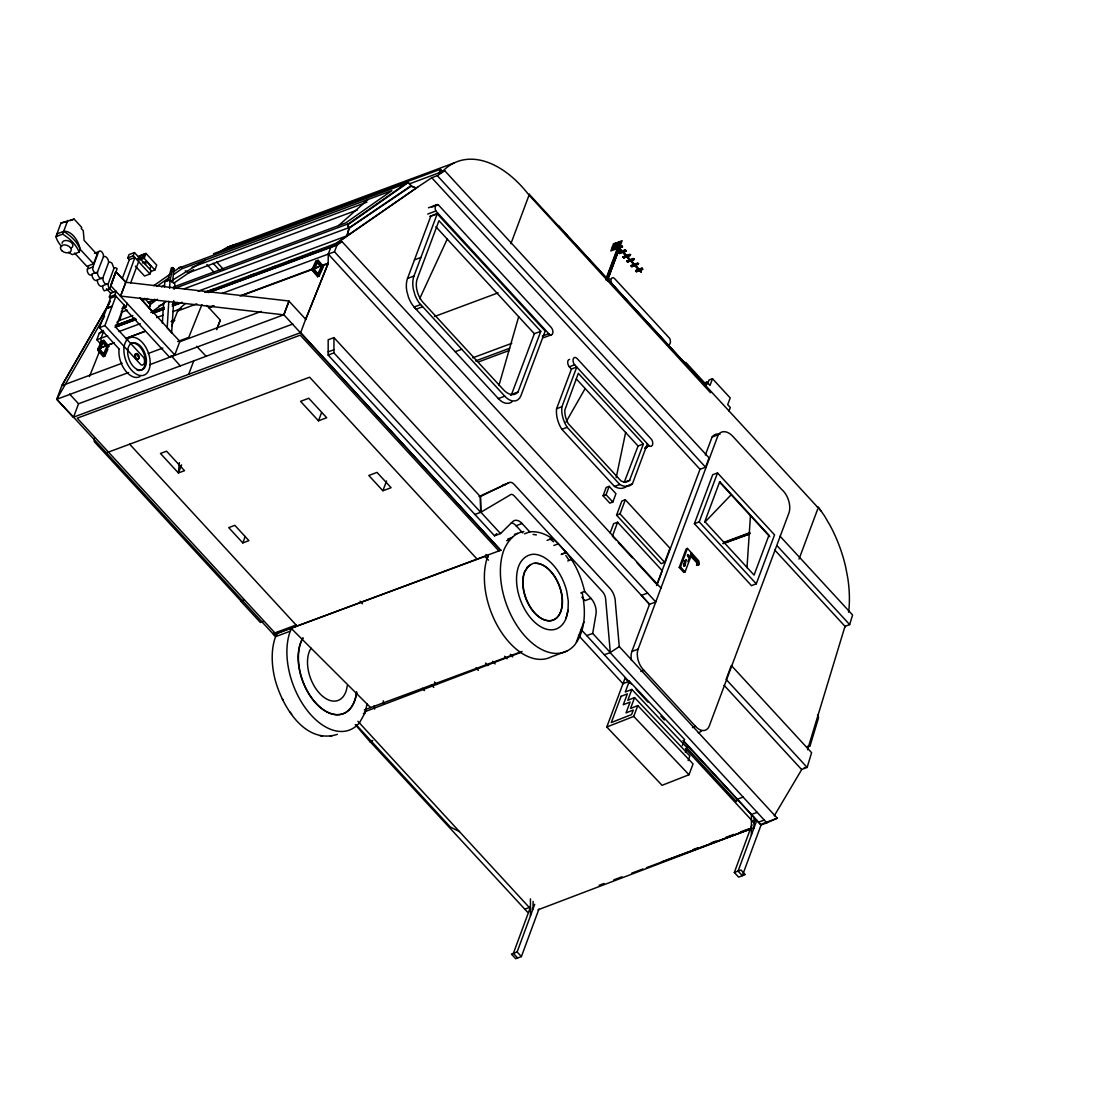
<?xml version="1.0" encoding="UTF-8"?>
<svg xmlns="http://www.w3.org/2000/svg" width="1118" height="1118" viewBox="0 0 1118 1118"><rect width="100%" height="100%" fill="white"/><g stroke="black" fill="none" stroke-linecap="round" stroke-linejoin="round"><path stroke-width="1.5" d="M94.233 438.228L94.233 441.624L240.971 601.023M558.189 543.641C550.783 536.305 540.357 530.715 529.764 531.875L522.064 523.504A12.591 7.491 69.6 0 0 512.994 521.351L500.515 533.566L494.547 535.801L328.161 355.063L328.175 339.76L333.961 337.608L480.321 496.616L480.684 512.31L333.933 352.911L333.961 337.608M660.948 588.068L342.052 241.67L332.563 245.205L335.833 243.99L330.774 247.385L328.273 254.107L328.161 263.638L305.563 319.51M530.449 915.88L530.449 898.858M751.394 835.006L751.394 814.505L757.179 812.353M533.02 908.906L533.104 901.374M753.979 828.019L754.091 817.468M568.028 610.428L568.307 601.232L566.756 591.338A39.843 23.702 69.6 0 0 532.825 554.276C526.257 554.905 521.254 559.727 518.864 565.652A39.437 23.464 69.6 0 0 531.693 619.176A39.437 23.464 69.6 0 0 566.071 618.352L568.056 610.414L566.071 618.352M523.825 531.595C514.294 532.825 507.949 541.098 504.19 549.245A63.978 38.068 69.6 0 0 520.108 630.133A63.978 38.068 69.6 0 0 574.89 644.709C585.986 629.755 585.762 609.883 582.101 592.4M162.376 323.2L163.563 303.202M164.542 286.879L164.849 281.806L170.076 279.863L174.813 283.79L174.492 288.863M123.022 306.653L169.321 356.935L174.799 354.909L179.858 341.353L167.197 327.923L168.79 301.259M169.573 288.332L170.076 279.863M171.641 332.787L173.723 300.686M746.978 567.748L750.457 515.719M179.383 462.656L178.391 472.956L184.512 470.678L166.568 451.197L160.461 453.475L178.391 472.956L181.577 464.878M172.591 281.68L173.989 268.613M305.633 319.566L328.161 263.121L239.937 295.949M696.961 562.969L690.309 555.758L692.461 555.325L691.148 553.242L691.12 555.129L697.953 562.592L696.961 562.969L696.696 565.261L698.582 565.093L699.057 563.807A4.095 2.432 69.6 0 0 698.652 560.747L687.416 548.421L686.173 548.882L679.241 567.427L683.825 572.402L685.068 571.941L692 553.41M697.953 562.592L697.506 564.492L698.582 565.093M848.534 612.175L848.953 609.142A99.614 59.268 69.6 0 0 847.793 578.146L845.739 567.343A99.614 59.268 69.6 0 0 830.059 525.446L824.511 515.957L818.432 507.139L818.18 507.824L817.412 507.027M305.759 319.706L305.941 318.546M169.964 281.261L172.759 267.593L173.793 268.921M616.2 477.61L625.633 432.484M689.037 556.345C687.682 558.916 686.382 552.697 688.716 555.073M291.84 628.358L290.275 631.181A62.105 36.95 69.6 0 0 306.695 709.748A62.105 36.95 69.6 0 0 359.703 722.452L364.985 712.935L367.179 703.669M684.915 561.725L683.769 566.309L684.761 565.932C688.045 553.759 685.124 563.137 684.034 560.565M116.957 322.291L119.738 320.377L122.086 311.908L127.382 310.119M346.859 235.856L349.207 227.373A1.943 1.16 69.6 0 1 348.103 226.227L347.88 225.64A1.943 1.16 69.6 0 1 348.634 223.684L406.016 183.52A4.654 2.767 69.6 0 1 411.019 185.742L416.231 188.062L431.744 177.734L437.306 175.666L444.726 170.733L709.064 457.863L705.57 467.212L437.306 175.666M346.957 236.317L349.305 227.834A1.943 1.16 69.6 0 0 350.283 227.401L411.103 186.217L416.12 188.173L330.746 247.483L336.965 245.177L342.052 241.67M498.935 385.417L518.682 316.687M99.432 327.644L110.43 298.185L115.909 296.144L104.91 325.604L99.432 327.644L119.193 349.109M167.714 280.702L171.445 267.957L172.759 267.593M801.578 769.491L807.14 767.423L811.598 752.693L731.326 665.49L726.127 679.395L807.14 767.423M807.559 749.759L844.998 626.332L849.666 624.599L852.587 614.984L780.015 536.165M807.112 746.768L810.103 745.664L818.334 718.511A3.172 1.887 69.6 0 0 817.565 714.807M109.732 288.793L117.11 268.753A4.067 2.418 69.6 0 0 113.966 268.39L108.264 283.623A4.025 2.404 69.6 0 0 109.732 288.793L104.267 290.834A4.025 2.404 69.6 0 1 102.8 285.649A4.584 2.725 69.6 0 1 99.181 285.202A4.584 2.725 69.6 0 1 97.42 279.807A4.584 2.725 69.6 0 1 94.122 279.668A4.584 2.725 69.6 0 1 91.997 274.86M442.602 171.361L442.602 171.361A105.413 62.72 69.6 0 1 529.052 195.147L710.531 392.711M530.407 907.243L513.372 953.375L517.634 957.986M538.904 909.158L521.393 956.589L515.691 958.713L511.415 954.101L517.117 951.977L534.711 904.322M734.33 872.487L740.968 870.014L745.245 874.625L738.593 877.099L734.33 872.487L751.911 824.832M607.34 280.716L619.582 248.084L618.981 247.26L615.193 248.685L615.99 249.552L615.375 248.224L618.352 247.12L606.04 279.598M61.686 246.561A30.102 19.942 20.5 0 1 55.9 236.653L61.015 222.985L74.123 219.128L81.698 227.345L81.265 228.505L83.249 230.671L84.102 240.398L97.056 254.471L93.549 263.834L86.827 266.336L74.585 253.045M55.9 236.653L62.622 234.151L67.737 220.484M68.422 252.263A30.102 19.942 20.5 0 0 72.432 254.624L79.154 252.123L80.203 249.342A36.88 24.442 20.5 0 0 63.656 231.37L56.934 233.872A30.102 19.942 20.5 0 0 57.493 235.563M91.704 274.567A3.801 2.264 69.6 0 1 88.462 273.798A3.801 2.264 69.6 0 1 87.456 268.991L88.588 265.944M97.504 271.926A3.801 2.264 69.6 0 1 94.219 272.107A3.801 2.264 69.6 0 1 92.934 266.95L98.622 251.718A4.025 2.404 69.6 0 1 101.878 251.997A4.025 2.404 69.6 0 1 103.401 256.916L97.504 271.926A4.584 2.725 69.6 0 0 99.278 277.32A4.584 2.725 69.6 0 0 102.884 277.781A4.584 2.725 69.6 0 0 104.659 283.161A4.584 2.725 69.6 0 0 108.264 283.623L102.8 285.649M56.766 399.238L61.839 385.64L110.486 301.105M103.401 256.916A4.584 2.725 69.6 0 1 106.769 257.643A4.584 2.725 69.6 0 1 108.586 262.548L102.884 277.781L97.42 279.807M109.326 296.983L110.71 293.279L116.188 291.239L114.791 294.942L109.326 296.983L110.43 298.185M101.542 344.875L96.833 339.746L99.306 333.122L103.122 330.495M122.421 278.186L129.367 259.586L127.773 257.853L128.989 254.611L134.467 252.57L151.196 270.752L149.98 273.994L144.515 276.034L135.432 266.168M103.569 331.445L101.053 338.167L101.039 347.642L89.468 376.514M127.773 257.853L133.252 255.812L134.467 252.57M292.762 324.038L78.54 403.78L73.439 417.419L56.739 399.28L104.533 316.24M149.882 364.622L283.86 314.745L289.045 301.022L125.817 282.253L120.562 296.074L125.817 282.253L115.797 271.73L110.626 285.565L174.799 354.909M130.596 283.147L138.632 261.668M124.21 305.172L115.895 327.406L143.817 357.746A5.925 3.522 69.6 0 1 144.264 363.294A5.925 3.522 69.6 0 1 141.12 364.943L104.91 325.604M137.5 258.565L143.481 256.343L144.25 254.261L145.256 255.337M121.848 308.596L125.957 307.059L127.34 303.355M139.666 259.977L144.138 258.3L145.969 253.437L156.73 265.12L154.899 269.997L150.427 271.66M145.382 264.435L146.514 261.416L150.902 266.182L149.77 269.186M149.099 307.799L150.315 304.571L144.515 298.268M177.552 311.349L177.706 310.93A19.677 8.944 -42.6 0 1 184.973 304.012M188.69 374.348L193.694 360.96M216.724 329.67L220.302 320.097L206.816 305.452M128.64 372.532L56.739 399.28L73.536 417.154L300.658 332.633L500.836 550.447L283.86 314.745L288.961 301.105L305.661 319.245L300.56 332.885M222.021 293.419L334.492 251.802L336.965 245.177M242.802 542.915L248.909 540.637L234.822 525.334L228.715 527.612L242.802 542.915L245.191 536.486M318.49 420.815L326.708 417.755L308.778 398.274L300.56 401.334L318.49 420.815L321.495 412.78M439.164 172.801L440.492 169.237L442.532 171.459M440.953 173.066L441.834 170.705M422.52 306.821L416.078 309.211L412.556 305.06A21.843 12.997 69.6 0 1 408.475 297.206L406.882 291.463A21.843 12.997 69.6 0 1 407.525 278.452L430.793 216.207L437.236 213.817L545.179 331.068L521.072 395.325A18.824 11.208 69.6 0 1 515.719 400.789L512.715 400.957A18.824 11.208 69.6 0 1 504.777 396.177L418.998 302.657A21.843 12.997 69.6 0 1 414.918 294.803L413.325 289.059A21.843 12.997 69.6 0 1 413.967 276.048L437.236 213.817M382.887 490.76L391.104 487.714L377.018 472.411L368.8 475.471L382.887 490.76L386.549 481.006M510.87 243.766L529.401 194.197M557.91 226.507L558.273 225.543L821.059 510.94M612.315 247.022L610.833 250.963L619.512 247.693L622.139 240.733L613.475 244.017L612.315 247.022L613.447 246.603M627.086 485.855A24.037 14.296 69.6 0 1 614.481 486.442L561.865 429.298A20.879 12.424 69.6 0 1 556.596 408.713L571.438 369.038L576.748 367.067L561.921 406.728A20.879 12.424 69.6 0 0 567.189 427.328L619.791 484.471A24.037 14.296 69.6 0 0 632.397 483.87L647.392 443.79M603.063 495.805L606.18 487.462L609.17 486.344L615.948 493.709L612.832 502.052L609.841 503.156L603.063 495.805L606.054 494.687L609.17 486.344M624.193 482.473L638.057 445.984L643.381 444L578.327 373.342L564.814 410.124A16.239 9.657 69.6 0 0 568.293 423.68L620.951 480.894A19.397 11.543 69.6 0 0 629.518 480.488L643.381 444M616.563 515.174L621.846 501.032L625.325 499.746L669.962 548.225L664.679 562.368L661.185 563.654L616.563 515.174L620.043 513.875L625.325 499.746M610.149 532.979L613.614 523.713L617.597 522.232L662.233 570.711L657.035 584.616L637.064 562.927M617.597 522.232L612.398 536.137L615.92 539.966M576.343 642.221L583.945 621.887M586.726 635.625L592.694 633.403L595.824 615.124A13.15 7.826 69.6 0 0 591.003 598.396L584.658 591.506C581.374 577.391 575.49 563.57 566.211 552.334L561.739 553.997M728.992 410.977L730.306 407.497L727.692 404.66L730.208 397.952L712.515 378.722L710 385.444L706.925 382.09L705.542 385.78L529.331 194.378M707.512 384.047L709.022 380.022L712.515 378.722M631.446 660.417A15.093 8.986 69.6 0 1 631.894 651.473L649.53 604.293L655.763 601.959L334.492 251.802M656.545 585.539L700.008 469.281L706.227 466.961M705.36 454.984L712.068 437.04L718.287 434.72A18.475 10.984 69.6 0 1 732.905 436.453L781.72 489.488A16.295 9.685 69.6 0 1 788.875 513.12L709.147 726.323A16.029 9.531 69.6 0 1 695.55 726.407L692.447 727.566M688.129 760.575L689.862 755.936L634.591 697.604L630.552 708.435L637.777 705.584L693.048 763.915L689.009 774.746L662.066 785.325L606.794 726.993L625.06 678.137L629.7 683.154M695.55 726.407L643.954 670.353A15.093 8.986 69.6 0 1 638.112 649.153L718.287 434.72M621.091 696.332L611.294 722.535L631.572 714.57L633.277 710.042L626.038 712.879L630.091 702.062L623.299 704.731L627.352 693.873L620.783 696.458M682.287 745.706L684.593 739.543L629.322 681.211L625.283 692L631.866 689.429L687.137 747.746L685.39 752.4M631.866 689.429L627.799 700.273L634.591 697.604M694.404 523.671L712.711 474.717L717.518 472.928L774.564 534.879L756.271 583.834L751.45 585.636L694.404 523.671L699.225 521.882L717.518 472.928M679.241 567.427L680.485 566.966L687.416 548.421M687.863 561.585L689.596 556.96M606.794 726.993L633.738 716.414L637.777 705.584M799.021 559.084L817.621 509.305M510.66 395.311A18.866 11.222 69.6 0 0 511.569 394.388L534.348 333.709L540.791 331.305L438.969 220.693L417.252 278.773A17.553 10.439 69.6 0 0 423.233 302.587L503.463 389.735A18.866 11.222 69.6 0 0 518.011 391.985L540.791 331.305M617.066 245.205C615.669 246.156 618.45 244.465 618.701 246.994L606.962 278.298M605.69 279.724L617.877 247.26M606.836 279.738L619.023 247.274M607.815 277.739L618.17 250.139M607.465 279.36L618.366 250.069M618.701 246.994L621.776 245.848L622.572 246.715L619.148 247.986M607.815 279.234L619.498 247.861L622.181 251.424L619.526 248.252M618.827 252.64L621.985 251.061L618.827 252.64L619.624 253.506L622.782 251.927L626.29 255.882C639.161 251.075 618.058 261.332 630.245 255.183M616.815 245.317L618.534 247.455L621.776 245.848M619.624 253.506L622.782 251.927M626.136 250.712C617.807 252.92 628.791 252.472 625.339 249.845L622.363 250.963M622.181 251.424L625.339 249.845M622.95 257.112L626.108 255.547L622.95 257.112L623.746 257.978L626.905 256.413L630.105 260.019C642.515 255.617 622.628 264.924 634.144 259.278M623.746 257.978L626.905 256.413M626.29 255.882L629.448 254.317M626.737 261.221L629.895 259.656L626.737 261.221L627.533 262.087L630.692 260.522L634.353 264.645C646.763 260.242 626.891 269.55 638.392 263.904M627.533 262.087L630.692 260.522M630.105 260.019L633.347 258.426M631.013 265.874L634.172 264.295L631.013 265.874L631.81 266.741L634.968 265.162L638.979 269.662C643.493 266.07 643.647 270.891 639.943 270.067C644.094 275.377 636.268 267.258 641.229 272.121M631.81 266.741L634.968 265.162M634.353 264.645L637.595 263.037M635.597 270.849L638.755 269.27L635.597 270.849L636.394 271.716L639.37 270.598M636.394 271.716L639.552 270.137M638.979 269.662L642.221 268.054M171.725 325.883L177.72 310.944L196.796 303.844M201.911 304.599L188.76 337.384L177.622 341.535M205.894 356.027L196.67 346.273M216.892 328.594L220.12 320.517M107.873 349.333L104.757 356.181L103.275 356.74L98.049 350.521A2.655 1.579 69.6 0 1 98.118 348.592L101.375 341.409A3.424 2.04 69.6 0 1 102.395 340.934M104.757 356.181L99.53 349.962A2.655 1.579 69.6 0 1 99.614 348.047L102.87 340.85A3.424 2.04 69.6 0 1 103.876 340.375L109.103 346.594M103.848 341.423A2.376 1.411 69.6 0 0 103.457 341.661L100.229 348.76A1.593 0.95 69.6 0 0 100.117 349.599L104.463 354.755L102.968 355.314M103.583 353.945L106.685 347.111L108.488 345.853M104.463 354.755L108.18 346.552L103.862 341.409M315.723 261.374L318.225 260.34L323.451 266.559L319.105 276.146L317.61 276.705L312.383 270.486A2.655 1.579 69.6 0 1 312.453 268.572L315.723 261.374A3.424 2.04 69.6 0 1 316.729 260.899M315.653 263.61L313.082 269.284L314.577 268.739L317.791 261.64A2.376 1.411 69.6 0 1 318.183 261.388M319.105 276.146L313.878 269.927A2.655 1.579 69.6 0 1 313.948 268.013L317.205 260.815A3.424 2.04 69.6 0 1 318.225 260.34M317.931 273.91L321.02 267.076L322.515 266.517L318.197 261.388L316.296 262.185A2.376 1.411 69.6 0 1 316.687 261.947L321.02 267.076M317.61 276.705L320.097 271.227M322.515 266.517L318.798 274.721L314.438 269.536A1.593 0.95 69.6 0 1 314.577 268.739M419.683 298.702L447.228 239.07M277.949 632.397L275.587 636.645A62.105 36.95 69.6 0 0 275.042 679.367C282.113 706.045 304.711 744.7 337.356 734.358M565.987 422.101L585.161 388.533M108.893 304.138L61.839 385.64L122.114 363.21M528.045 566.742L524.524 571.927A30.018 17.86 69.6 0 0 541.769 618.785A30.018 17.86 69.6 0 0 560.984 591.548L561.236 591.464A30.396 18.084 69.6 0 0 535.326 563.234C533.048 561.627 521.547 572.011 530.743 564.506M774.243 815.86L801.676 769.603L724.087 685.292M283.79 314.843L120.646 296.088M704.815 522.232L731.158 494.757M494.547 535.801L496.811 533.579M338.558 225.598L368.032 199.493M336.141 243.361L205.153 292.133M149.183 303.313L154.563 299.219M157.345 299.219L150.609 304.334L149.267 307.911M616.759 245.778L618.184 247.581M684.761 565.932L683.643 564.716L685.152 560.677L684.16 561.054M139.764 297.863L152.272 311.573L166.121 301.581M153.711 285.691L170.495 273.924M173.304 271.967L178.894 268.054L406.016 183.52M156.59 286.446L169.181 277.627M173.374 274.693L181.773 268.823L391.929 190.605L345.755 222.915L173.57 287.005M102.577 342.22L104.379 340.976M173.542 283.329L191.919 270.668M417.769 187.041L330.97 246.938L208.255 292.595M411.019 185.742L349.948 227.261L184.177 288.793M189.277 272.526L193.582 269.662M619.47 646.497L610.121 652.619L766.836 822.848L777.29 818.208L619.274 646.581L615.375 602.742A13.668 8.133 69.6 0 0 609.967 588.431L514.126 484.318A7.798 4.64 69.6 0 0 508.802 482.766L479.021 496.588M161.495 286.921L164.416 285.132M171.711 280.66L205.251 260.089M327.895 263.792L323.354 265.399M480.321 496.616L508.802 482.766M332.074 735.798L330.257 736.301M629.322 681.211L622.978 683.713L578.467 635.359M372.713 740.535L370.044 741.569L527.416 912.022M524.803 909.2L530.156 907.145M364.552 711.831L520.848 652.395M538.01 909.814L752.428 828.284L646.442 867.694M70.085 220.623L74.123 219.128M94.513 253.255L98.622 251.718M87.456 268.991L92.934 266.95M129.367 259.586L134.845 257.545L125.943 282.393L115.797 271.73L110.934 285.537M139.988 255.659L145.969 253.437M138.283 256.483L144.25 254.261M92.039 273.966L96.148 272.443M138.506 259.656L144.474 257.433L143.481 256.343M142.405 262.94L146.514 261.416M227.471 247.274L454.411 162.809M213.552 253.702L440.492 169.237M409.775 183.729L444.726 170.733M192.058 267.23L366.9 202.162M357.453 209.946L189.11 272.596L185.197 270.863M106.615 308.386L112.093 306.346L106.531 308.652M144.026 299.806L147.66 298.492M173.444 288.849L348.634 223.684M148.233 302.167L153.529 300.393M119.738 320.377L132.818 315.514M158.952 305.787L163.857 303.956M198.166 291.197L347.265 235.702M428.432 207.808L436.565 204.776M431.716 207.137L438.228 204.72L551.146 327.378A4.5 2.683 69.6 0 1 552.669 333.485A4.5 2.683 69.6 0 1 548.784 333.695L542.272 336.113M134.803 318.309L115.168 325.618L134.775 318.364M151.154 312.215L164.248 307.352M172.438 304.306L177.343 302.475M231.44 282.84L236.457 280.911M249.384 276.16L254.359 274.245M270.584 268.264L275.517 266.363M288.528 261.584L296.689 258.551M99.306 333.122L103.527 331.543M136.256 319.371L114.986 327.281L136.228 319.441M152.621 313.292L164.08 309.029M182.08 302.335L172.256 305.983L182.01 302.489M427.733 214.055L435.866 211.036L548.784 333.695M96.833 339.746L107.594 335.749M429.857 216.361L437.99 213.342M101.375 341.409L103.876 340.375M103.443 341.661L101.962 342.22A2.376 1.411 69.6 0 1 102.353 341.968L106.685 347.111L108.18 346.552M312.453 268.572L313.948 268.013M98.118 348.592L99.614 348.047M145.158 331.221L125.551 338.53L145.186 331.319M171.306 321.495L174.576 320.279M208.884 307.506L213.79 305.689M312.97 270.137L314.465 269.578M312.383 270.486L313.878 269.927M98.049 350.521L99.53 349.962M148.163 353.498L162.823 348.047M179.705 341.773L261.235 311.419M414.471 259.851L420.913 257.447M407.525 278.452L413.967 276.048M420.494 304.627L414.051 307.017L498.335 398.567A18.824 11.208 69.6 0 0 506.272 403.346L509.277 403.193A18.824 11.208 69.6 0 0 511.876 401.823M613.475 244.017L615.557 243.221M328.161 351.877L333.947 349.738M328.161 355.063L333.933 352.911M434.441 316.548L498.055 292.874M106.406 452.86L309.644 377.213L477.051 559.07M455.194 351.695L461.636 349.305M472.732 357.844L511.778 343.31M475.583 360.932L509.738 348.215M478.518 361.911L509.431 350.409M543.586 337.692L551.719 334.673M569.621 359.437A4.5 2.683 69.6 0 0 567.706 362.106A4.5 2.683 69.6 0 0 569.328 366.76L574.652 364.775L649.32 445.9A4.724 2.809 69.6 0 0 652.493 444.894A4.724 2.809 69.6 0 0 651.682 439.584L577.168 358.626A4.5 2.683 69.6 0 0 573.296 358.752A4.5 2.683 69.6 0 0 574.652 364.775M498.335 398.567L504.777 396.177M511.569 394.388L518.011 391.985M667.39 345.057L669.347 344.512A5.073 3.019 69.6 0 0 669.738 338.488L614.411 278.382A4.262 2.543 69.6 0 0 611.001 281.275L611.965 283.916L685.222 363.699L685.739 362.316L706.059 384.396M556.596 408.713L561.921 406.728M561.865 429.298L567.189 427.328M703.683 383.292L706.925 382.09M645.338 447.382L649.32 445.9M243.668 600.031L240.719 601.121L260.354 622.446L263.149 621.412M474.898 514.462L480.88 512.24L509.766 495.176A5.702 3.396 69.6 0 1 514.182 495.847L602.336 591.534A7.938 4.724 69.6 0 1 605.649 598.969L610.316 652.549L604.349 654.771M624.529 482.179L629.839 480.209M614.481 486.442L619.791 484.471M511.303 522.637A12.591 7.491 69.6 0 1 516.083 525.726L522.064 523.504M628.414 485.352L632.397 483.87M514.434 534.46L517.634 533.272M507.74 539.086L512.547 537.297M524.538 533.817L529.764 531.875M506.692 540.707L509.892 539.505M272.848 633.668L296.102 625.018M273.812 634.717L500.934 550.182M290.275 631.181L275.587 636.645L73.536 417.154M547.051 540.371L552.278 538.429M553.885 545.472L558.357 543.795L566.407 552.571L561.18 554.514M527.235 567.301L524.775 571.843A30.018 17.86 69.6 0 0 542.006 618.687A30.018 17.86 69.6 0 0 561.236 591.464M567.748 560.957L571.675 559.489M580.745 592.959L584.658 591.506M692 553.522L691.008 553.899L697.646 561.11M723.737 542.384L749.871 532.657M723.094 543.208L749.158 533.51M591.003 598.396L585.035 600.618L581.863 597.166M684.034 565.275L685.027 564.897M696.472 564.255L697.464 563.877M698.065 564.171L699.057 563.807M696.821 565.428L697.814 565.051M647.588 593.085L641.369 595.405L649.53 604.279L328.273 254.107M363.392 713.536L364.985 712.935M566.84 651.067L550.825 657.035A63.978 38.068 69.6 0 1 499.634 629.476A63.978 38.068 69.6 0 1 488.175 555.213M370.491 742.268L355.258 724.604M631.894 651.473L638.112 649.153M640.838 671.513L643.954 670.353M743.121 797.092L737.349 799.244L736.455 801.634L686.634 747.523M753.043 821.786L756.788 820.388L738.076 871.09L742.338 875.701L761.065 825L766.836 822.848M758.479 822.191L764.251 820.039M693.076 849.568L697.967 847.737M711.048 842.874L715.953 841.043M725.75 837.396L733.925 834.349M740.465 831.918L748.641 828.885M761.707 824.008L777.29 818.208M599.15 885.302L604.041 883.486M613.824 879.838L621.985 876.805M631.768 873.158L642.962 868.952M152.579 313.389L164.025 309.141M209.807 292.189L330.774 247.385M724.702 542.523L749.144 533.468M364.342 709.902L522.022 651.473M661.451 861.936L751.268 828.634M151.112 312.327L164.192 307.478M172.368 304.459L177.273 302.643M205.055 292.371L214.866 288.737M249.188 276.034L254.093 274.217M270.444 268.18L275.349 266.363M288.43 261.528L293.321 259.711M119.039 331.515L140.281 323.661M156.632 317.61L163.172 315.192M172.983 311.559L181.158 308.54M171.333 321.649L174.604 320.433M208.926 307.729L213.831 305.913M241.628 295.641L318.448 267.216M724.101 543.068L750.192 533.524M723.122 543.697L749.186 534.208M691.176 556.037L690.309 555.758M61.015 222.985L67.401 221.63M322.473 736.105L320.111 735.77M122.491 311.95L122.086 311.908A1.943 1.16 69.6 0 1 121.289 311.279M533.118 534.446L536.388 534.921M459.428 831.596L450.302 827.013L356.181 724.785M349.305 227.834L348.886 227.611A1.943 1.16 69.6 0 1 347.977 226.115L347.88 225.515A1.943 1.16 69.6 0 1 348.718 224.159L406.114 183.995A4.654 2.767 69.6 0 1 410.781 185.56L411.103 186.217M171.99 268.921L171.389 268.152M488.51 560.16L484.835 556.498L291.099 628.274L370.617 707.568M633.738 716.414L689.009 774.746M683.224 740.941L761.065 825L683.21 740.423M517.117 951.977L521.393 956.589M685.418 748.529L753.77 822.568M621.608 246.323L622.405 247.19M633.165 258.887L633.962 259.753M637.428 263.513L638.224 264.379M642.053 268.53L642.85 269.382M625.172 250.32L625.968 251.187M629.28 254.778L630.077 255.645M623.159 251.829L626.471 255.421M627.268 256.288L630.273 259.558M631.069 260.424L634.535 264.183M635.331 265.05L639.147 269.2M618.981 248.448L621.818 251.522M622.614 252.388L625.94 256.008M626.737 256.874L629.727 260.117M630.524 260.983L634.004 264.77M634.8 265.637L638.574 269.731M619.009 252.165L619.805 253.031M623.131 256.651L623.928 257.517M626.905 260.76L627.715 261.626M631.195 265.413L631.991 266.28M635.765 270.374L636.561 271.241M719.629 482.235L769.757 536.682M777.01 545.668L849.666 624.599M774.69 549.958L845.474 626.849M431.744 177.734L700.008 469.281M569.328 366.76L571.438 369.038M576.329 378.932L638.057 445.984M435.908 226.786L534.348 333.709M699.225 521.882L756.271 583.834M680.485 566.966L685.068 571.941M606.054 494.687L612.832 502.052M620.043 513.875L664.679 562.368M618.268 542.523L632.369 557.826M516.083 525.726L522.693 532.909M592.694 633.403L610.316 652.549M500.515 533.566L480.88 512.24L480.516 496.532M581.081 629.49L631.418 684.174M636.128 689.289L647.895 702.076M660.85 716.135L664.371 719.978M498.894 550.936L300.253 335.162L77.226 418.174L275.629 633.696L296.829 625.801L129.66 444.195M216.612 261.919L223.614 269.522M485.939 554.472L488.286 557.03M213.063 263.247L220.064 270.836M206.914 264.519L214.013 272.219M510.325 654.323L512.701 656.895M144.138 258.3L154.899 269.997M504.623 656.238L506.985 658.809M133.252 255.812L149.98 273.994M492.745 661.339L495.106 663.91M485.519 663.058L487.881 665.629M475.989 667.893L478.322 670.423M93.549 263.834L80.203 249.342A18.112 10.775 69.6 0 0 63.656 231.37M109.005 287.787L113.197 292.343M114.791 294.942L125.957 307.059M106.517 288.71L110.71 293.279M360.08 601.204L362.442 603.762M434.455 681.994L436.817 684.551M431.422 684.845L433.784 687.416M422.325 688.339L424.407 690.603M69.637 394.095L78.54 403.78M357.886 721.292L530.868 909.186M558.217 225.682L566.602 234.85M140.016 297.779L171.892 332.689M171.236 355.748L180.291 365.907M291.7 714.248L290.051 712.068M312.942 270.095L317.302 275.28M103.429 342.178L106.573 345.909M283.231 700.497L282.351 698.806M98.65 350.269L98.636 350.144A1.593 0.95 69.6 0 1 98.747 349.319M383.292 700.804L383.614 704.172M374.25 705.696L374.544 709.105M113.966 268.39L112.052 263.373A4.835 2.879 69.6 0 0 108.586 262.548M712.068 437.04A18.475 10.984 69.6 0 1 720.02 434.315M178.894 268.054A4.654 2.767 69.6 0 1 181.843 267.635M347.251 685.725A30.396 18.084 69.6 0 1 320.083 693.887A30.396 18.084 69.6 0 1 311.083 648.23M701.447 730.92A16.029 9.531 69.6 0 1 698.317 732.737M502.834 484.988A7.798 4.64 69.6 0 1 505.392 484.667M535.089 563.332A30.396 18.084 69.6 0 1 560.984 591.548M549.888 538.904A64.341 38.291 69.6 0 1 553.494 541.797M565.792 555.478A64.341 38.291 69.6 0 1 568.755 559.908M356.74 692.07A44.594 26.539 69.6 0 1 317.4 704.578A44.594 26.539 69.6 0 1 303.034 638.057M356.488 692.168A44.594 26.539 69.6 0 1 317.163 704.675A44.594 26.539 69.6 0 1 302.782 638.154M607.787 280.772A4.262 2.543 69.6 0 1 609.925 278.955M221.266 250.949A105.413 62.72 69.6 0 1 236.988 244.269M810.103 745.664A2.124 1.258 69.6 0 1 808.314 745.93M804.667 767.493A2.655 1.579 69.6 0 1 804.233 767.619M94.611 253.003A4.025 2.404 69.6 0 1 95.212 253.157M62.622 234.151A36.88 24.442 20.5 0 1 79.154 252.123M62.063 243.333A5.618 3.717 20.5 0 1 69.637 241.362A5.618 3.717 20.5 0 1 71.245 247.986M135.516 358.053A2.977 1.775 69.6 0 1 135.851 353.707A2.977 1.775 69.6 0 1 138.688 357.425A2.977 1.775 69.6 0 1 135.949 358.626M135.823 354.015A2.977 1.775 69.6 0 1 136.326 354.28M136.815 354.713A2.977 1.775 69.6 0 1 137.612 355.971M139.876 376.64A19.984 11.893 69.6 0 1 125.286 370.477A19.984 11.893 69.6 0 1 119.053 349.263M130.457 343.701A14.268 8.483 69.6 0 1 144.767 356.335A14.268 8.483 69.6 0 1 137.095 370.142M171.767 282.002A2.655 1.537 11.2 0 1 172.158 282.393M646.428 447.969A4.724 2.809 69.6 0 1 644.667 448.192M647.182 446.879A4.724 2.809 69.6 0 1 646.861 447.507M435.866 211.036A5.157 3.075 69.6 0 1 435.447 206.145A5.157 3.075 69.6 0 1 438.228 204.72M613.223 247.246L612.957 247.944L620.155 244.618L613.223 247.246M612.748 248.657L612.482 249.356L619.679 246.03L612.748 248.657M719.726 481.676L704.815 521.575L754.063 575.085L768.974 535.187L719.726 481.676M613.544 246.309L613.293 247.008L620.49 243.682L613.544 246.309M613.922 245.247L613.656 245.946L620.853 242.62L613.922 245.247M614.299 244.185L614.034 244.87L621.231 241.558L614.299 244.185M314.619 251.871L309.728 253.702L314.577 251.843M114.12 342.779L101.039 347.642L114.12 342.807M61.937 250.781A5.618 3.717 20.5 0 0 71.049 250.963A5.618 3.717 20.5 0 0 64.523 244.87A5.618 3.717 20.5 0 0 61.937 250.781M135.292 355.021A2.977 1.775 69.6 0 0 137.947 359.213A2.977 1.775 69.6 0 0 138.436 354.853A2.977 1.775 69.6 0 0 135.292 355.021M124.028 347.405A19.984 11.893 69.6 0 0 141.846 375.606A19.984 11.893 69.6 0 0 145.214 346.273A19.984 11.893 69.6 0 0 124.028 347.405M127.759 349.99A14.268 8.483 69.6 0 0 140.477 370.114A14.268 8.483 69.6 0 0 142.88 349.179A14.268 8.483 69.6 0 0 127.759 349.99"/></g></svg>
